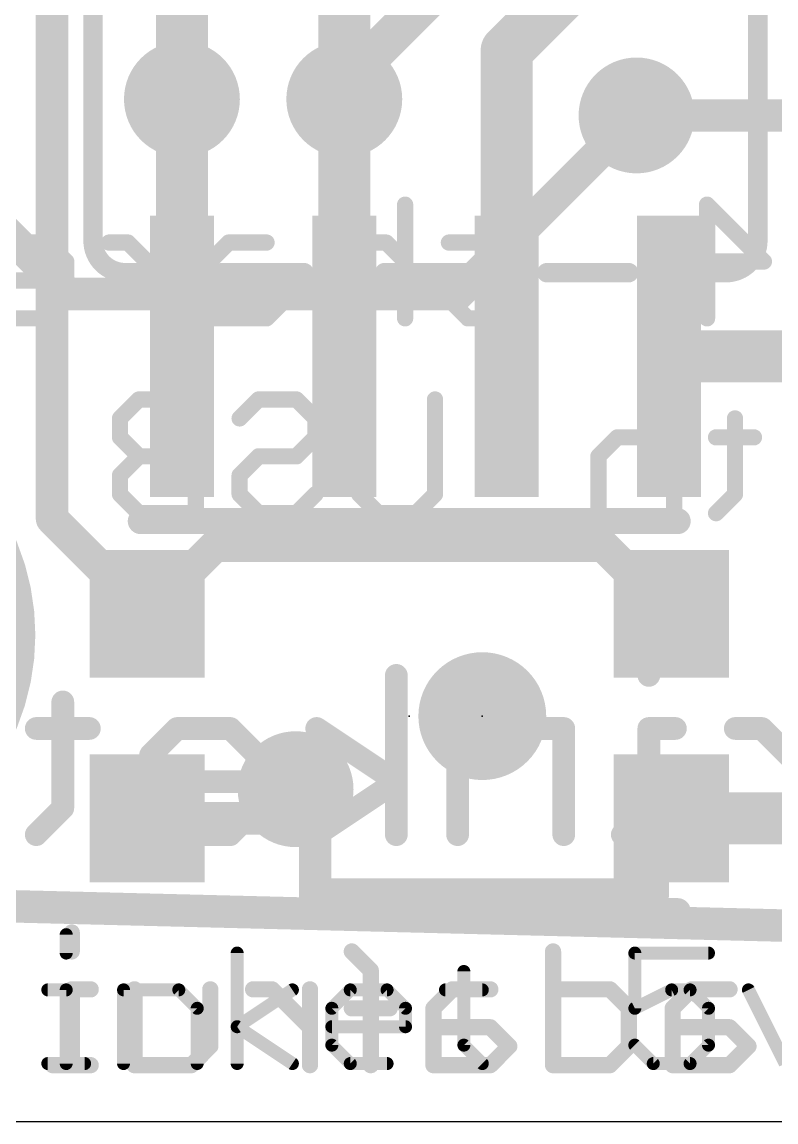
# Model space of a CAD drawing. Extents: x -8 to 7.7, y -14 to 16.
# Drawn here: x -3.92 to 1.98, y -13.97 to -5.37 of the extents above; entities that cross this region are included whole.
import ezdxf

# ---------------------------------------------------------------- set-up
doc = ezdxf.new("R2010")
doc.units = 0
for name, color, linetype in [('1', 12, 'CONTINUOUS'), ('16', 132, 'CONTINUOUS'), ('18', 110, 'CONTINUOUS'), ('20', 53, 'CONTINUOUS'), ('21', 40, 'CONTINUOUS'), ('22', 6, 'CONTINUOUS'), ('23', 53, 'CONTINUOUS')]:
    doc.layers.add(name, color=color, linetype=linetype)

# ---------------------------------------------------------------- blocks, each defined once
blk = doc.blocks.new('RECT')
blk.add_solid([(-0.5, -0.5), (0.5, -0.5), (-0.5, 0.5), (0.5, 0.5)])
blk = doc.blocks.new('PIE')
at = {"const_width": 0.5}
blk.add_lwpolyline([(0, -0.25, 1), (0, 0.25, 1), (0, -0.25)], format="xyb", dxfattribs=at)
blk = doc.blocks.new('ROUNDV')
at = {"const_width": 0.5}
blk.add_lwpolyline([(0, -0.25, 1), (0, 0.25, 1), (0, -0.25)], format="xyb", dxfattribs=at)

msp = doc.modelspace()

# ---------------------------------------------------------------- linework, layer by layer
at = {"layer": '1'}
for points, const_width in [([(1.143, -3.302), (-1.397, -5.842)], 0.3048), ([(-0.127, -5.588), (1.143, -4.318)], 0.4064), ([(-3.683, -9.251), (-3.683, -5.08)], 0.254), ([(-0.127, -7.98), (-0.127, -5.588)], 0.4064), ([(-1.397, -5.842), (-1.397, -5.969)], 0.3048), ([(-2.667, -7.98), (-2.667, -5.969)], 0.4064), ([(-1.397, -7.98), (-1.397, -5.969)], 0.4064), ([(0.889, -6.096), (2.579, -6.096)], 0.254), ([(1.143, -7.98), (2.622, -7.98)], 0.4064), ([(-2.939, -9.995), (-3.683, -9.251)], 0.254), ([(-2.939, -9.995), (-2.4055, -9.4615)], 0.254), ([(-2.4055, -9.4615), (0.6275, -9.4615)], 0.254), ([(0.6275, -9.4615), (1.161, -9.995)], 0.254), ([(-1.778, -11.3665), (-1.778, -11.595)], 0.254), ([(1.161, -11.595), (2.436, -11.595)], 0.4064), ([(-2.939, -11.595), (-1.778, -11.595)], 0.254), ([(-1.778, -11.595), (-1.6255, -11.7475)], 0.254), ([(1.016, -11.74), (1.161, -11.595)], 0.254), ([(1.016, -12.192), (1.016, -11.74)], 0.254), ([(-1.6255, -11.7475), (-1.6255, -12.192)], 0.254), ([(-1.6255, -12.192), (1.016, -12.192)], 0.254)]:
    msp.add_lwpolyline(points, dxfattribs=dict(at, const_width=const_width))
for points, const_width in [([(-0.0254, -5.588, 1), (-0.2286, -5.588)], 0.2032), ([(-0.1988, -5.5162, 1), (-0.0552, -5.6598)], 0.2032), ([(-1.3208, -5.842, 1), (-1.4732, -5.842)], 0.1524), ([(-1.4509, -5.7881, 1), (-1.3431, -5.8959)], 0.1524), ([(-2.5654, -5.969, 1), (-2.7686, -5.969)], 0.2032), ([(-1.2954, -5.969, 1), (-1.4986, -5.969)], 0.2032), ([(-1.4732, -5.969, 1), (-1.3208, -5.969)], 0.1524), ([(0.889, -6.0325, 1), (0.889, -6.1595)], 0.127), ([(1.143, -7.8784, 1), (1.143, -8.0816)], 0.2032), ([(-2.7686, -7.98, 1), (-2.5654, -7.98)], 0.2032), ([(-1.4986, -7.98, 1), (-1.2954, -7.98)], 0.2032), ([(-0.2286, -7.98, 1), (-0.0254, -7.98)], 0.2032), ([(-3.6381, -9.2061, 1), (-3.7279, -9.2959)], 0.127), ([(-3.7465, -9.251, 1), (-3.6195, -9.251)], 0.127), ([(-2.4055, -9.398, 1), (-2.4055, -9.525)], 0.127), ([(-2.3606, -9.5064, 1), (-2.4504, -9.4166)], 0.127), ([(0.6724, -9.4166, 1), (0.5826, -9.5064)], 0.127), ([(0.6275, -9.525, 1), (0.6275, -9.398)], 0.127), ([(-2.9839, -9.9501, 1), (-2.8941, -10.0399)], 0.127), ([(-2.9839, -10.0399, 1), (-2.8941, -9.9501)], 0.127), ([(1.1161, -10.0399, 1), (1.2059, -9.9501)], 0.127), ([(-1.7145, -11.3665, 1), (-1.8415, -11.3665)], 0.127), ([(1.161, -11.4934, 1), (1.161, -11.6966)], 0.2032), ([(-2.939, -11.5315, 1), (-2.939, -11.6585)], 0.127), ([(-1.7331, -11.5501, 1), (-1.8229, -11.6399)], 0.127), ([(-1.778, -11.6585, 1), (-1.778, -11.5315)], 0.127), ([(1.2059, -11.6399, 1), (1.1161, -11.5501)], 0.127), ([(-1.8415, -11.595, 1), (-1.7145, -11.595)], 0.127), ([(1.0795, -11.74, 1), (0.9525, -11.74)], 0.127), ([(-1.562, -11.7475, 1), (-1.689, -11.7475)], 0.127), ([(-1.6704, -11.7924, 1), (-1.5806, -11.7026)], 0.127), ([(0.9711, -11.6951, 1), (1.0609, -11.7849)], 0.127), ([(-1.6255, -12.1285, 1), (-1.6255, -12.2555)], 0.127), ([(-1.689, -12.192, 1), (-1.562, -12.192)], 0.127), ([(0.9525, -12.192, 1), (1.0795, -12.192)], 0.127), ([(1.016, -12.2555, 1), (1.016, -12.1285)], 0.127)]:
    msp.add_lwpolyline(points, format="xyb", dxfattribs=dict(at, const_width=const_width))
at = {"layer": '16'}
for points, const_width in [([(-2.667, -5.969), (-2.667, -4.572)], 0.4064), ([(-1.397, -5.969), (-1.397, -4.826)], 0.4064), ([(0.889, -6.096), (-0.508, -7.493)], 0.254), ([(-3.556, -7.493), (-4.699, -6.35)], 0.254), ([(-0.508, -7.493), (-3.556, -7.493)], 0.254), ([(-7.62, -12.192), (7.62, -12.573)], 0.254)]:
    msp.add_lwpolyline(points, dxfattribs=dict(at, const_width=const_width))
for points, const_width in [([(-2.7686, -5.969, 1), (-2.5654, -5.969)], 0.2032), ([(-1.4986, -5.969, 1), (-1.2954, -5.969)], 0.2032), ([(0.9339, -6.1409, 1), (0.8441, -6.0511)], 0.127), ([(-3.556, -7.4295, 1), (-3.556, -7.5565)], 0.127), ([(-3.6009, -7.5379, 1), (-3.5111, -7.4481)], 0.127), ([(-0.5529, -7.4481, 1), (-0.4631, -7.5379)], 0.127), ([(-0.508, -7.5565, 1), (-0.508, -7.4295)], 0.127)]:
    msp.add_lwpolyline(points, format="xyb", dxfattribs=dict(at, const_width=const_width))
at = {"layer": '20'}
msp.add_line((2.032, -13.97), (-5.08, -13.97), dxfattribs=at)
at = {"layer": '21'}
for points, const_width in [([(-3.362, -2.576), (-3.362, -7.076)], 0.1524), ([(1.838, -7.076), (1.838, -2.586)], 0.1524), ([(-2.972, -7.326), (-3.122, -7.326)], 0.1524), ([(-1.712, -7.326), (-2.352, -7.326)], 0.1524), ([(-0.442, -7.326), (-1.082, -7.326)], 0.1524), ([(0.828, -7.326), (0.188, -7.326)], 0.1524), ([(1.448, -7.326), (1.578, -7.326)], 0.1524), ([(-2.989, -9.2696), (1.211, -9.2696)], 0.2032), ([(1.211, -12.3204), (-2.989, -12.3204)], 0.2032), ([(-3.5721, -12.5044), (-3.5721, -12.6485)], 0.1016), ([(-2.235, -13.5128), (-2.235, -12.6485)], 0.1016), ([(1.4519, -12.6485), (0.8756, -12.6485)], 0.1016), ([(0.8756, -12.6485), (0.8756, -13.0806)], 0.1016), ([(-0.4615, -12.7925), (-0.4615, -13.3687)], 0.1016), ([(-3.7162, -12.9366), (-3.5721, -12.9366)], 0.1016), ([(-3.5721, -12.9366), (-3.5721, -13.5128)], 0.1016), ([(-3.1237, -13.5128), (-3.1237, -12.9366)], 0.1016), ([(-3.1237, -12.9366), (-2.6915, -12.9366)], 0.1016), ([(-2.6915, -12.9366), (-2.5475, -13.0806)], 0.1016), ([(-2.235, -13.2247), (-1.8028, -12.9366)], 0.1016), ([(-1.4943, -13.0806), (-1.3503, -12.9366)], 0.1016), ([(-1.3503, -12.9366), (-1.0622, -12.9366)], 0.1016), ([(-1.0622, -12.9366), (-0.9181, -13.0806)], 0.1016), ([(-0.6056, -12.9366), (-0.3175, -12.9366)], 0.1016), ([(0.8756, -13.0806), (1.1638, -12.9366)], 0.1016), ([(1.1638, -12.9366), (1.3078, -12.9366)], 0.1016), ([(1.3078, -12.9366), (1.4519, -13.0806)], 0.1016), ([(1.7644, -12.9366), (2.0525, -13.5128)], 0.1016), ([(-2.5475, -13.0806), (-2.5475, -13.5128)], 0.1016), ([(-1.4943, -13.3687), (-1.4943, -13.0806)], 0.1016), ([(-0.9181, -13.0806), (-0.9181, -13.2247)], 0.1016), ([(1.4519, -13.0806), (1.4519, -13.3687)], 0.1016), ([(-1.8028, -13.5128), (-2.235, -13.2247)], 0.1016), ([(-0.9181, -13.2247), (-1.4943, -13.2247)], 0.1016), ([(-1.3503, -13.5128), (-1.4943, -13.3687)], 0.1016), ([(-0.4615, -13.3687), (-0.3175, -13.5128)], 0.1016), ([(1.0197, -13.5128), (0.8756, -13.3687)], 0.1016), ([(1.4519, -13.3687), (1.3078, -13.5128)], 0.1016), ([(-3.7162, -13.5128), (-3.4281, -13.5128)], 0.1016), ([(-1.0622, -13.5128), (-1.3503, -13.5128)], 0.1016), ([(1.3078, -13.5128), (1.0197, -13.5128)], 0.1016)]:
    msp.add_lwpolyline(points, dxfattribs=dict(at, const_width=const_width))
for points, const_width in [([(-3.362, -7.076, 0.4142), (-3.112, -7.326)], 0.1524), ([(-3.3239, -7.076, 1), (-3.4001, -7.076)], 0.0762), ([(-3.4001, -7.076, 1), (-3.3239, -7.076)], 0.0762), ([(1.588, -7.326, 0.4142), (1.838, -7.076)], 0.1524), ([(1.7999, -7.076, 1), (1.8761, -7.076)], 0.0762), ([(-3.122, -7.2879, 1), (-3.122, -7.3641)], 0.0762), ([(-3.112, -7.3641, 1), (-3.112, -7.2879)], 0.0762), ([(-2.972, -7.3641, 1), (-2.972, -7.2879)], 0.0762), ([(-2.352, -7.2879, 1), (-2.352, -7.3641)], 0.0762), ([(-1.712, -7.3641, 1), (-1.712, -7.2879)], 0.0762), ([(-1.082, -7.2879, 1), (-1.082, -7.3641)], 0.0762), ([(-0.442, -7.3641, 1), (-0.442, -7.2879)], 0.0762), ([(0.188, -7.2879, 1), (0.188, -7.3641)], 0.0762), ([(0.828, -7.3641, 1), (0.828, -7.2879)], 0.0762), ([(1.448, -7.2879, 1), (1.448, -7.3641)], 0.0762), ([(1.578, -7.3641, 1), (1.578, -7.2879)], 0.0762), ([(-5.715, -11.96, 1), (-5.715, -8.36, 1), (-5.715, -11.96)], 0.2032), ([(-2.989, -9.2188, 1), (-2.989, -9.3204)], 0.1016), ([(1.211, -9.3204, 1), (1.211, -9.2188)], 0.1016), ([(-2.989, -12.2696, 1), (-2.989, -12.3712)], 0.1016), ([(1.211, -12.3712, 1), (1.211, -12.2696)], 0.1016), ([(-3.5467, -12.5044, 1), (-3.5975, -12.5044)], 0.0508), ([(-3.5975, -12.6485, 1), (-3.5467, -12.6485)], 0.0508), ([(-2.2096, -12.6485, 1), (-2.2604, -12.6485)], 0.0508), ([(0.8756, -12.6231, 1), (0.8756, -12.6739)], 0.0508), ([(0.901, -12.6485, 1), (0.8502, -12.6485)], 0.0508), ([(1.4519, -12.6739, 1), (1.4519, -12.6231)], 0.0508), ([(-0.4361, -12.7925, 1), (-0.4869, -12.7925)], 0.0508), ([(-3.7162, -12.9112, 1), (-3.7162, -12.962)], 0.0508), ([(-3.5467, -12.9366, 1), (-3.5975, -12.9366)], 0.0508), ([(-3.5721, -12.962, 1), (-3.5721, -12.9112)], 0.0508), ([(-3.0983, -12.9366, 1), (-3.1491, -12.9366)], 0.0508), ([(-3.1237, -12.9112, 1), (-3.1237, -12.962)], 0.0508), ([(-2.6736, -12.9186, 1), (-2.7095, -12.9545)], 0.0508), ([(-2.6915, -12.962, 1), (-2.6915, -12.9112)], 0.0508), ([(-1.7887, -12.9577, 1), (-1.8169, -12.9154)], 0.0508), ([(-1.3503, -12.9112, 1), (-1.3503, -12.962)], 0.0508), ([(-1.3323, -12.9545, 1), (-1.3682, -12.9186)], 0.0508), ([(-1.0442, -12.9186, 1), (-1.0801, -12.9545)], 0.0508), ([(-1.0622, -12.962, 1), (-1.0622, -12.9112)], 0.0508), ([(-0.6056, -12.9112, 1), (-0.6056, -12.962)], 0.0508), ([(-0.3175, -12.962, 1), (-0.3175, -12.9112)], 0.0508), ([(1.1638, -12.9112, 1), (1.1638, -12.962)], 0.0508), ([(1.1751, -12.9593, 1), (1.1524, -12.9139)], 0.0508), ([(1.3258, -12.9186, 1), (1.2898, -12.9545)], 0.0508), ([(1.3078, -12.962, 1), (1.3078, -12.9112)], 0.0508), ([(1.7871, -12.9252, 1), (1.7417, -12.9479)], 0.0508), ([(-2.5221, -13.0806, 1), (-2.5729, -13.0806)], 0.0508), ([(-2.5654, -13.0986, 1), (-2.5295, -13.0627)], 0.0508), ([(-1.4689, -13.0806, 1), (-1.5197, -13.0806)], 0.0508), ([(-1.5123, -13.0627, 1), (-1.4764, -13.0986)], 0.0508), ([(-0.8927, -13.0806, 1), (-0.9435, -13.0806)], 0.0508), ([(-0.9361, -13.0986, 1), (-0.9001, -13.0627)], 0.0508), ([(0.8502, -13.0806, 1), (0.901, -13.0806)], 0.0508), ([(0.8643, -13.0579, 1), (0.887, -13.1033)], 0.0508), ([(1.4773, -13.0806, 1), (1.4265, -13.0806)], 0.0508), ([(1.4339, -13.0986, 1), (1.4698, -13.0627)], 0.0508), ([(-2.2209, -13.2036, 1), (-2.249, -13.2458)], 0.0508), ([(-2.249, -13.2036, 1), (-2.2209, -13.2458)], 0.0508), ([(-1.4943, -13.1993, 1), (-1.4943, -13.2501)], 0.0508), ([(-0.9435, -13.2247, 1), (-0.8927, -13.2247)], 0.0508), ([(-0.9181, -13.2501, 1), (-0.9181, -13.1993)], 0.0508), ([(-1.4764, -13.3508, 1), (-1.5123, -13.3867)], 0.0508), ([(-0.4436, -13.3508, 1), (-0.4795, -13.3867)], 0.0508), ([(0.8936, -13.3508, 1), (0.8577, -13.3867)], 0.0508), ([(1.4698, -13.3867, 1), (1.4339, -13.3508)], 0.0508), ([(-1.5197, -13.3687, 1), (-1.4689, -13.3687)], 0.0508), ([(-0.4869, -13.3687, 1), (-0.4361, -13.3687)], 0.0508), ([(1.4265, -13.3687, 1), (1.4773, -13.3687)], 0.0508), ([(-3.7162, -13.4874, 1), (-3.7162, -13.5382)], 0.0508), ([(-3.5975, -13.5128, 1), (-3.5467, -13.5128)], 0.0508), ([(-3.4281, -13.5382, 1), (-3.4281, -13.4874)], 0.0508), ([(-3.1491, -13.5128, 1), (-3.0983, -13.5128)], 0.0508), ([(-2.5729, -13.5128, 1), (-2.5221, -13.5128)], 0.0508), ([(-2.2604, -13.5128, 1), (-2.2096, -13.5128)], 0.0508), ([(-1.8169, -13.5339, 1), (-1.7887, -13.4917)], 0.0508), ([(-1.3503, -13.4874, 1), (-1.3503, -13.5382)], 0.0508), ([(-1.3682, -13.5308, 1), (-1.3323, -13.4948)], 0.0508), ([(-1.0622, -13.5382, 1), (-1.0622, -13.4874)], 0.0508), ([(-0.3354, -13.5308, 1), (-0.2995, -13.4948)], 0.0508), ([(1.0197, -13.4874, 1), (1.0197, -13.5382)], 0.0508), ([(1.0017, -13.5308, 1), (1.0377, -13.4948)], 0.0508), ([(1.2898, -13.4948, 1), (1.3258, -13.5308)], 0.0508), ([(1.3078, -13.5382, 1), (1.3078, -13.4874)], 0.0508)]:
    msp.add_lwpolyline(points, format="xyb", dxfattribs=dict(at, const_width=const_width))
at = {"layer": '22'}
for points, const_width in [([(-0.9211, -6.7937), (-0.9211, -7.6835)], 0.127), ([(1.4406, -7.6835), (1.4406, -6.7937)], 0.127), ([(1.4406, -6.7937), (1.8855, -7.2386)], 0.127), ([(-3.72, -7.0903), (-4.0166, -7.0903)], 0.127), ([(-3.5717, -7.2386), (-3.72, -7.0903)], 0.127), ([(-3.0887, -7.0903), (-3.237, -7.0903)], 0.127), ([(-2.7921, -7.3869), (-3.0887, -7.0903)], 0.127), ([(-2.7921, -7.6835), (-2.7921, -7.0903)], 0.127), ([(-2.3014, -7.0903), (-2.4497, -7.2386)], 0.127), ([(-2.0049, -7.0903), (-2.3014, -7.0903)], 0.127), ([(-1.3659, -7.0903), (-1.5142, -7.2386)], 0.127), ([(-1.0693, -7.0903), (-1.3659, -7.0903)], 0.127), ([(-0.9211, -7.2386), (-1.0693, -7.0903)], 0.127), ([(-0.1338, -7.0903), (-0.5787, -7.0903)], 0.127), ([(0.0145, -7.2386), (-0.1338, -7.0903)], 0.127), ([(-3.5717, -7.5352), (-3.5717, -7.2386)], 0.127), ([(-2.4497, -7.2386), (-2.4497, -7.6835)], 0.127), ([(-1.5142, -7.2386), (-1.5142, -7.6835)], 0.127), ([(-0.1338, -7.3869), (0.0145, -7.2386)], 0.127), ([(1.8855, -7.2386), (1.2923, -7.2386)], 0.127), ([(-4.1649, -7.3869), (-3.5717, -7.3869)], 0.127), ([(-2.0049, -7.3869), (-2.4497, -7.3869)], 0.127), ([(-1.8566, -7.5352), (-2.0049, -7.3869)], 0.127), ([(-0.5787, -7.5352), (-0.4304, -7.3869)], 0.127), ([(-0.4304, -7.3869), (-0.1338, -7.3869)], 0.127), ([(-3.72, -7.6835), (-3.5717, -7.5352)], 0.127), ([(-2.0049, -7.6835), (-1.8566, -7.5352)], 0.127), ([(-0.4304, -7.6835), (-0.5787, -7.5352)], 0.127), ([(-4.0166, -7.6835), (-3.72, -7.6835)], 0.127), ([(-2.4497, -7.6835), (-2.0049, -7.6835)], 0.127), ([(0.0145, -7.6835), (-0.4304, -7.6835)], 0.127), ([(-3.0031, -8.3177), (-3.1514, -8.466)], 0.127), ([(-2.5582, -8.3177), (-3.0031, -8.3177)], 0.127), ([(-2.5582, -9.2075), (-2.5582, -8.3177)], 0.127), ([(-2.2159, -8.466), (-2.0676, -8.3177)], 0.127), ([(-2.0676, -8.3177), (-1.771, -8.3177)], 0.127), ([(-1.771, -8.3177), (-1.6227, -8.466)], 0.127), ([(-1.2803, -9.0592), (-1.2803, -8.3177)], 0.127), ([(-0.6872, -8.3177), (-0.6872, -9.0592)], 0.127), ([(1.1839, -8.3177), (1.1839, -9.2075)], 0.127), ([(-3.1514, -8.466), (-3.1514, -8.6143)], 0.127), ([(-1.6227, -8.466), (-1.6227, -8.6143)], 0.127), ([(1.6593, -8.466), (1.6593, -9.0592)], 0.127), ([(-3.1514, -8.6143), (-3.0031, -8.7626)], 0.127), ([(-1.6227, -8.6143), (-1.771, -8.7626)], 0.127), ([(0.739, -8.6143), (0.5907, -8.7626)], 0.127), ([(1.0356, -8.6143), (0.739, -8.6143)], 0.127), ([(1.1839, -8.7626), (1.0356, -8.6143)], 0.127), ([(1.8075, -8.6143), (1.511, -8.6143)], 0.127), ([(-3.0031, -8.7626), (-3.1514, -8.9109)], 0.127), ([(-2.5582, -8.7626), (-3.0031, -8.7626)], 0.127), ([(-2.0676, -8.7626), (-2.2159, -8.9109)], 0.127), ([(-1.771, -8.7626), (-2.0676, -8.7626)], 0.127), ([(0.5907, -8.7626), (0.5907, -9.2075)], 0.127), ([(-3.1514, -8.9109), (-3.1514, -9.0592)], 0.127), ([(-2.2159, -8.9109), (-2.2159, -9.0592)], 0.127), ([(-3.1514, -9.0592), (-3.0031, -9.2075)], 0.127), ([(-2.2159, -9.0592), (-2.0676, -9.2075)], 0.127), ([(-1.771, -9.2075), (-1.6227, -9.0592)], 0.127), ([(-1.1321, -9.2075), (-1.2803, -9.0592)], 0.127), ([(-0.6872, -9.0592), (-0.8355, -9.2075)], 0.127), ([(1.6593, -9.0592), (1.511, -9.2075)], 0.127), ([(-3.0031, -9.2075), (-2.5582, -9.2075)], 0.127), ([(-2.0676, -9.2075), (-1.771, -9.2075)], 0.127), ([(-0.8355, -9.2075), (-1.1321, -9.2075)], 0.127), ([(0.9853, -10.2688), (0.9853, -10.4764)], 0.1778), ([(-0.9899, -11.7221), (-0.9899, -10.4764)], 0.1778), ([(-3.5987, -10.684), (-3.5987, -11.5145)], 0.1778), ([(-3.3911, -10.8917), (-3.8063, -10.8917)], 0.1778), ([(-2.7042, -10.8917), (-2.9118, -11.0993)], 0.1778), ([(-2.289, -10.8917), (-2.7042, -10.8917)], 0.1778), ([(-2.0814, -11.0993), (-2.289, -10.8917)], 0.1778), ([(-0.9899, -11.3069), (-1.6128, -10.8917)], 0.1778), ([(-0.303, -10.8917), (-0.5107, -11.0993)], 0.1778), ([(0.3198, -10.8917), (-0.303, -10.8917)], 0.1778), ([(0.3198, -11.7221), (0.3198, -10.8917)], 0.1778), ([(1.1929, -10.8917), (0.9853, -10.8917)], 0.1778), ([(0.9853, -10.8917), (0.9853, -11.7221)], 0.1778), ([(1.8692, -10.8917), (1.6615, -10.8917)], 0.1778), ([(2.2844, -11.3069), (1.8692, -10.8917)], 0.1778), ([(-2.9118, -11.0993), (-2.9118, -11.3069)], 0.1778), ([(-2.0814, -11.5145), (-2.0814, -11.0993)], 0.1778), ([(-0.5107, -11.0993), (-0.5107, -11.7221)], 0.1778), ([(-2.9118, -11.3069), (-2.0814, -11.3069)], 0.1778), ([(-1.6128, -11.7221), (-0.9899, -11.3069)], 0.1778), ([(-3.5987, -11.5145), (-3.8063, -11.7221)], 0.1778), ([(-2.289, -11.7221), (-2.0814, -11.5145)], 0.1778), ([(-2.7042, -11.7221), (-2.289, -11.7221)], 0.1778), ([(1.1929, -11.7221), (0.7777, -11.7221)], 0.1778), ([(-3.5289, -12.4874), (-3.5289, -12.6357)], 0.127), ([(-1.1901, -12.784), (-1.3384, -12.6357)], 0.127), ([(0.2361, -12.6357), (0.2361, -13.5255)], 0.127), ([(-1.1901, -13.5255), (-1.1901, -12.784)], 0.127), ([(-3.3806, -12.9323), (-3.5289, -12.9323)], 0.127), ([(-3.5289, -12.9323), (-3.5289, -13.5255)], 0.127), ([(-3.0382, -13.5255), (-3.0382, -12.9323)], 0.127), ([(-2.4451, -12.9323), (-2.4451, -13.3772)], 0.127), ([(-1.962, -12.9323), (-2.1103, -12.9323)], 0.127), ([(-1.6655, -13.2289), (-1.962, -12.9323)], 0.127), ([(-1.6655, -13.5255), (-1.6655, -12.9323)], 0.127), ([(-0.5511, -12.9323), (-0.6994, -13.0806)], 0.127), ([(-0.2545, -12.9323), (-0.5511, -12.9323)], 0.127), ([(0.681, -12.9323), (0.2361, -12.9323)], 0.127), ([(0.8293, -13.0806), (0.681, -12.9323)], 0.127), ([(1.3199, -12.9323), (1.1716, -13.0806)], 0.127), ([(1.6165, -12.9323), (1.3199, -12.9323)], 0.127), ([(-1.0418, -13.0806), (-1.3384, -13.0806)], 0.127), ([(-0.6994, -13.0806), (-0.6994, -13.5255)], 0.127), ([(0.8293, -13.3772), (0.8293, -13.0806)], 0.127), ([(1.1716, -13.0806), (1.1716, -13.5255)], 0.127), ([(-0.2545, -13.2289), (-0.6994, -13.2289)], 0.127), ([(-0.1063, -13.3772), (-0.2545, -13.2289)], 0.127), ([(1.6165, -13.2289), (1.1716, -13.2289)], 0.127), ([(1.7648, -13.3772), (1.6165, -13.2289)], 0.127), ([(-2.4451, -13.3772), (-2.5933, -13.5255)], 0.127), ([(-0.2545, -13.5255), (-0.1063, -13.3772)], 0.127), ([(0.681, -13.5255), (0.8293, -13.3772)], 0.127), ([(1.6165, -13.5255), (1.7648, -13.3772)], 0.127), ([(-3.3806, -13.5255), (-3.6772, -13.5255)], 0.127), ([(-2.5933, -13.5255), (-3.0382, -13.5255)], 0.127), ([(-0.6994, -13.5255), (-0.2545, -13.5255)], 0.127), ([(0.2361, -13.5255), (0.681, -13.5255)], 0.127), ([(1.1716, -13.5255), (1.6165, -13.5255)], 0.127)]:
    msp.add_lwpolyline(points, dxfattribs=dict(at, const_width=const_width))
for points, const_width in [([(-0.8893, -6.7937, 1), (-0.9528, -6.7937)], 0.0635), ([(1.4724, -6.7937, 1), (1.4089, -6.7937)], 0.0635), ([(1.4631, -6.7713, 1), (1.4182, -6.8162)], 0.0635), ([(-3.6975, -7.0679, 1), (-3.7424, -7.1128)], 0.0635), ([(-3.72, -7.1221, 1), (-3.72, -7.0586)], 0.0635), ([(-3.237, -7.0586, 1), (-3.237, -7.1221)], 0.0635), ([(-3.0662, -7.0679, 1), (-3.1111, -7.1128)], 0.0635), ([(-3.0887, -7.1221, 1), (-3.0887, -7.0586)], 0.0635), ([(-2.7603, -7.0903, 1), (-2.8238, -7.0903)], 0.0635), ([(-2.3014, -7.0586, 1), (-2.3014, -7.1221)], 0.0635), ([(-2.279, -7.1128, 1), (-2.3239, -7.0679)], 0.0635), ([(-2.0049, -7.1221, 1), (-2.0049, -7.0586)], 0.0635), ([(-1.3659, -7.0586, 1), (-1.3659, -7.1221)], 0.0635), ([(-1.3435, -7.1128, 1), (-1.3884, -7.0679)], 0.0635), ([(-1.0469, -7.0679, 1), (-1.0918, -7.1128)], 0.0635), ([(-1.0693, -7.1221, 1), (-1.0693, -7.0586)], 0.0635), ([(-0.5787, -7.0586, 1), (-0.5787, -7.1221)], 0.0635), ([(-0.1114, -7.0679, 1), (-0.1563, -7.1128)], 0.0635), ([(-0.1338, -7.1221, 1), (-0.1338, -7.0586)], 0.0635), ([(-3.5399, -7.2386, 1), (-3.6034, -7.2386)], 0.0635), ([(-3.5941, -7.2611, 1), (-3.5492, -7.2162)], 0.0635), ([(-2.418, -7.2386, 1), (-2.4815, -7.2386)], 0.0635), ([(-2.4722, -7.2162, 1), (-2.4273, -7.2611)], 0.0635), ([(-1.4825, -7.2386, 1), (-1.546, -7.2386)], 0.0635), ([(-1.5367, -7.2162, 1), (-1.4918, -7.2611)], 0.0635), ([(-0.9435, -7.2611, 1), (-0.8986, -7.2162)], 0.0635), ([(0.0369, -7.2611, 1), (-0.008, -7.2162)], 0.0635), ([(-0.008, -7.2611, 1), (0.0369, -7.2162)], 0.0635), ([(1.2923, -7.2069, 1), (1.2923, -7.2704)], 0.0635), ([(1.8631, -7.2611, 1), (1.908, -7.2162)], 0.0635), ([(1.8855, -7.2704, 1), (1.8855, -7.2069)], 0.0635), ([(-3.5717, -7.4187, 1), (-3.5717, -7.3552)], 0.0635), ([(-2.8145, -7.4094, 1), (-2.7696, -7.3645)], 0.0635), ([(-2.4497, -7.3552, 1), (-2.4497, -7.4187)], 0.0635), ([(-1.9824, -7.3645, 1), (-2.0273, -7.4094)], 0.0635), ([(-2.0049, -7.4187, 1), (-2.0049, -7.3552)], 0.0635), ([(-0.4304, -7.3552, 1), (-0.4304, -7.4187)], 0.0635), ([(-0.408, -7.4094, 1), (-0.4529, -7.3645)], 0.0635), ([(-0.1563, -7.3645, 1), (-0.1114, -7.4094)], 0.0635), ([(-0.1338, -7.4187, 1), (-0.1338, -7.3552)], 0.0635), ([(-3.5492, -7.5577, 1), (-3.5941, -7.5128)], 0.0635), ([(-1.8341, -7.5577, 1), (-1.879, -7.5128)], 0.0635), ([(-1.879, -7.5577, 1), (-1.8341, -7.5128)], 0.0635), ([(-0.5563, -7.5128, 1), (-0.6012, -7.5577)], 0.0635), ([(-0.6012, -7.5128, 1), (-0.5563, -7.5577)], 0.0635), ([(-3.6034, -7.5352, 1), (-3.5399, -7.5352)], 0.0635), ([(-3.7424, -7.661, 1), (-3.6975, -7.706)], 0.0635), ([(-3.72, -7.7153, 1), (-3.72, -7.6518)], 0.0635), ([(-2.8238, -7.6835, 1), (-2.7603, -7.6835)], 0.0635), ([(-2.4497, -7.6518, 1), (-2.4497, -7.7153)], 0.0635), ([(-2.4815, -7.6835, 1), (-2.418, -7.6835)], 0.0635), ([(-2.0273, -7.661, 1), (-1.9824, -7.706)], 0.0635), ([(-2.0049, -7.7153, 1), (-2.0049, -7.6518)], 0.0635), ([(-1.546, -7.6835, 1), (-1.4825, -7.6835)], 0.0635), ([(-0.9528, -7.6835, 1), (-0.8893, -7.6835)], 0.0635), ([(-0.4304, -7.6518, 1), (-0.4304, -7.7153)], 0.0635), ([(-0.4529, -7.706, 1), (-0.408, -7.661)], 0.0635), ([(0.0145, -7.7153, 1), (0.0145, -7.6518)], 0.0635), ([(1.4089, -7.6835, 1), (1.4724, -7.6835)], 0.0635), ([(-3.0031, -8.286, 1), (-3.0031, -8.3495)], 0.0635), ([(-2.9806, -8.3402, 1), (-3.0255, -8.2953)], 0.0635), ([(-2.5265, -8.3177, 1), (-2.59, -8.3177)], 0.0635), ([(-2.5582, -8.3495, 1), (-2.5582, -8.286)], 0.0635), ([(-2.0676, -8.286, 1), (-2.0676, -8.3495)], 0.0635), ([(-2.0451, -8.3402, 1), (-2.09, -8.2953)], 0.0635), ([(-1.7485, -8.2953, 1), (-1.7934, -8.3402)], 0.0635), ([(-1.771, -8.3495, 1), (-1.771, -8.286)], 0.0635), ([(-1.2486, -8.3177, 1), (-1.3121, -8.3177)], 0.0635), ([(-0.6554, -8.3177, 1), (-0.7189, -8.3177)], 0.0635), ([(1.2156, -8.3177, 1), (1.1521, -8.3177)], 0.0635), ([(-3.1196, -8.466, 1), (-3.1831, -8.466)], 0.0635), ([(-3.1738, -8.4436, 1), (-3.1289, -8.4885)], 0.0635), ([(-2.2383, -8.4436, 1), (-2.1934, -8.4885)], 0.0635), ([(-1.5909, -8.466, 1), (-1.6544, -8.466)], 0.0635), ([(-1.6451, -8.4885, 1), (-1.6002, -8.4436)], 0.0635), ([(1.691, -8.466, 1), (1.6275, -8.466)], 0.0635), ([(-3.1289, -8.5919, 1), (-3.1738, -8.6368)], 0.0635), ([(-3.1831, -8.6143, 1), (-3.1196, -8.6143)], 0.0635), ([(-1.6544, -8.6143, 1), (-1.5909, -8.6143)], 0.0635), ([(-1.6002, -8.6368, 1), (-1.6451, -8.5919)], 0.0635), ([(0.739, -8.5826, 1), (0.739, -8.6461)], 0.0635), ([(0.7614, -8.6368, 1), (0.7165, -8.5919)], 0.0635), ([(1.058, -8.5919, 1), (1.0131, -8.6368)], 0.0635), ([(1.0356, -8.6461, 1), (1.0356, -8.5826)], 0.0635), ([(1.511, -8.5826, 1), (1.511, -8.6461)], 0.0635), ([(1.8075, -8.6461, 1), (1.8075, -8.5826)], 0.0635), ([(-3.0031, -8.7309, 1), (-3.0031, -8.7944)], 0.0635), ([(-3.0255, -8.7851, 1), (-2.9806, -8.7402)], 0.0635), ([(-2.9806, -8.7851, 1), (-3.0255, -8.7402)], 0.0635), ([(-2.5582, -8.7944, 1), (-2.5582, -8.7309)], 0.0635), ([(-2.0676, -8.7309, 1), (-2.0676, -8.7944)], 0.0635), ([(-2.0451, -8.7851, 1), (-2.09, -8.7402)], 0.0635), ([(-1.7934, -8.7402, 1), (-1.7485, -8.7851)], 0.0635), ([(-1.771, -8.7944, 1), (-1.771, -8.7309)], 0.0635), ([(0.6224, -8.7626, 1), (0.5589, -8.7626)], 0.0635), ([(0.5682, -8.7402, 1), (0.6131, -8.7851)], 0.0635), ([(1.1614, -8.7851, 1), (1.2063, -8.7402)], 0.0635), ([(-3.1196, -8.9109, 1), (-3.1831, -8.9109)], 0.0635), ([(-3.1738, -8.8885, 1), (-3.1289, -8.9334)], 0.0635), ([(-2.1841, -8.9109, 1), (-2.2476, -8.9109)], 0.0635), ([(-2.2383, -8.8885, 1), (-2.1934, -8.9334)], 0.0635), ([(-3.1289, -9.0368, 1), (-3.1738, -9.0817)], 0.0635), ([(-3.1831, -9.0592, 1), (-3.1196, -9.0592)], 0.0635), ([(-2.1934, -9.0368, 1), (-2.2383, -9.0817)], 0.0635), ([(-2.2476, -9.0592, 1), (-2.1841, -9.0592)], 0.0635), ([(-1.6002, -9.0817, 1), (-1.6451, -9.0368)], 0.0635), ([(-1.2579, -9.0368, 1), (-1.3028, -9.0817)], 0.0635), ([(-1.3121, -9.0592, 1), (-1.2486, -9.0592)], 0.0635), ([(-0.7189, -9.0592, 1), (-0.6554, -9.0592)], 0.0635), ([(-0.6647, -9.0817, 1), (-0.7096, -9.0368)], 0.0635), ([(1.6275, -9.0592, 1), (1.691, -9.0592)], 0.0635), ([(1.6817, -9.0817, 1), (1.6368, -9.0368)], 0.0635), ([(-3.0031, -9.1757, 1), (-3.0031, -9.2393)], 0.0635), ([(-3.0255, -9.23, 1), (-2.9806, -9.185)], 0.0635), ([(-2.59, -9.2075, 1), (-2.5265, -9.2075)], 0.0635), ([(-2.5582, -9.2393, 1), (-2.5582, -9.1757)], 0.0635), ([(-2.0676, -9.1757, 1), (-2.0676, -9.2393)], 0.0635), ([(-2.09, -9.23, 1), (-2.0451, -9.185)], 0.0635), ([(-1.7934, -9.185, 1), (-1.7485, -9.23)], 0.0635), ([(-1.771, -9.2393, 1), (-1.771, -9.1757)], 0.0635), ([(-1.1321, -9.1757, 1), (-1.1321, -9.2393)], 0.0635), ([(-1.1545, -9.23, 1), (-1.1096, -9.185)], 0.0635), ([(-0.8579, -9.185, 1), (-0.813, -9.23)], 0.0635), ([(-0.8355, -9.2393, 1), (-0.8355, -9.1757)], 0.0635), ([(0.5589, -9.2075, 1), (0.6224, -9.2075)], 0.0635), ([(1.1521, -9.2075, 1), (1.2156, -9.2075)], 0.0635), ([(1.4885, -9.185, 1), (1.5334, -9.23)], 0.0635), ([(1.0298, -10.2688, 1), (0.9409, -10.2688)], 0.0889), ([(-0.9455, -10.4764, 1), (-1.0344, -10.4764)], 0.0889), ([(0.9409, -10.4764, 1), (1.0298, -10.4764)], 0.0889), ([(-3.5543, -10.684, 1), (-3.6432, -10.684)], 0.0889), ([(-3.8063, -10.8472, 1), (-3.8063, -10.9361)], 0.0889), ([(-3.3911, -10.9361, 1), (-3.3911, -10.8472)], 0.0889), ([(-2.7042, -10.8472, 1), (-2.7042, -10.9361)], 0.0889), ([(-2.6728, -10.9231, 1), (-2.7356, -10.8602)], 0.0889), ([(-2.2576, -10.8602, 1), (-2.3204, -10.9231)], 0.0889), ([(-2.289, -10.9361, 1), (-2.289, -10.8472)], 0.0889), ([(-1.5881, -10.8547, 1), (-1.6374, -10.9286)], 0.0889), ([(-0.303, -10.8472, 1), (-0.303, -10.9361)], 0.0889), ([(-0.2716, -10.9231, 1), (-0.3345, -10.8602)], 0.0889), ([(0.3642, -10.8917, 1), (0.2753, -10.8917)], 0.0889), ([(0.3198, -10.9361, 1), (0.3198, -10.8472)], 0.0889), ([(0.9853, -10.8472, 1), (0.9853, -10.9361)], 0.0889), ([(1.0298, -10.8917, 1), (0.9409, -10.8917)], 0.0889), ([(1.1929, -10.9361, 1), (1.1929, -10.8472)], 0.0889), ([(1.6615, -10.8472, 1), (1.6615, -10.9361)], 0.0889), ([(1.9006, -10.8602, 1), (1.8377, -10.9231)], 0.0889), ([(1.8692, -10.9361, 1), (1.8692, -10.8472)], 0.0889), ([(-2.8674, -11.0993, 1), (-2.9563, -11.0993)], 0.0889), ([(-2.0369, -11.0993, 1), (-2.1258, -11.0993)], 0.0889), ([(-0.4662, -11.0993, 1), (-0.5551, -11.0993)], 0.0889), ([(-2.9432, -11.0678, 1), (-2.8804, -11.1307)], 0.0889), ([(-2.1128, -11.1307, 1), (-2.0499, -11.0678)], 0.0889), ([(-0.5421, -11.0678, 1), (-0.4792, -11.1307)], 0.0889), ([(-2.9563, -11.3069, 1), (-2.8674, -11.3069)], 0.0889), ([(-2.9118, -11.2624, 1), (-2.9118, -11.3513)], 0.0889), ([(-2.0814, -11.3513, 1), (-2.0814, -11.2624)], 0.0889), ([(-0.9653, -11.3439, 1), (-1.0146, -11.2699)], 0.0889), ([(-1.0146, -11.3439, 1), (-0.9653, -11.2699)], 0.0889), ([(-3.5673, -11.5459, 1), (-3.6301, -11.4831)], 0.0889), ([(-2.0499, -11.5459, 1), (-2.1128, -11.4831)], 0.0889), ([(-3.6432, -11.5145, 1), (-3.5543, -11.5145)], 0.0889), ([(-2.1258, -11.5145, 1), (-2.0369, -11.5145)], 0.0889), ([(-3.8377, -11.6907, 1), (-3.7749, -11.7535)], 0.0889), ([(-2.7042, -11.6777, 1), (-2.7042, -11.7666)], 0.0889), ([(-2.3204, -11.6907, 1), (-2.2576, -11.7535)], 0.0889), ([(-2.289, -11.7666, 1), (-2.289, -11.6777)], 0.0889), ([(-1.6374, -11.6851, 1), (-1.5881, -11.7591)], 0.0889), ([(-1.0344, -11.7221, 1), (-0.9455, -11.7221)], 0.0889), ([(-0.5551, -11.7221, 1), (-0.4662, -11.7221)], 0.0889), ([(0.2753, -11.7221, 1), (0.3642, -11.7221)], 0.0889), ([(0.7777, -11.6777, 1), (0.7777, -11.7666)], 0.0889), ([(0.9409, -11.7221, 1), (1.0298, -11.7221)], 0.0889), ([(1.1929, -11.7666, 1), (1.1929, -11.6777)], 0.0889), ([(-3.4971, -12.4874, 1), (-3.5606, -12.4874)], 0.0635), ([(-3.5606, -12.6357, 1), (-3.4971, -12.6357)], 0.0635), ([(-1.3159, -12.6133, 1), (-1.3608, -12.6582)], 0.0635), ([(0.2678, -12.6357, 1), (0.2043, -12.6357)], 0.0635), ([(-1.1583, -12.784, 1), (-1.2218, -12.784)], 0.0635), ([(-1.2125, -12.8065, 1), (-1.1676, -12.7616)], 0.0635), ([(-3.4971, -12.9323, 1), (-3.5606, -12.9323)], 0.0635), ([(-3.5289, -12.9006, 1), (-3.5289, -12.9641)], 0.0635), ([(-3.3806, -12.9641, 1), (-3.3806, -12.9006)], 0.0635), ([(-3.0065, -12.9323, 1), (-3.07, -12.9323)], 0.0635), ([(-2.4133, -12.9323, 1), (-2.4768, -12.9323)], 0.0635), ([(-2.1103, -12.9006, 1), (-2.1103, -12.9641)], 0.0635), ([(-1.9396, -12.9099, 1), (-1.9845, -12.9548)], 0.0635), ([(-1.962, -12.9641, 1), (-1.962, -12.9006)], 0.0635), ([(-1.6337, -12.9323, 1), (-1.6972, -12.9323)], 0.0635), ([(-0.5511, -12.9006, 1), (-0.5511, -12.9641)], 0.0635), ([(-0.5287, -12.9548, 1), (-0.5736, -12.9099)], 0.0635), ([(-0.2545, -12.9641, 1), (-0.2545, -12.9006)], 0.0635), ([(0.2361, -12.9006, 1), (0.2361, -12.9641)], 0.0635), ([(0.7034, -12.9099, 1), (0.6585, -12.9548)], 0.0635), ([(0.681, -12.9641, 1), (0.681, -12.9006)], 0.0635), ([(1.3199, -12.9006, 1), (1.3199, -12.9641)], 0.0635), ([(1.3424, -12.9548, 1), (1.2974, -12.9099)], 0.0635), ([(1.6165, -12.9641, 1), (1.6165, -12.9006)], 0.0635), ([(-1.3384, -13.0489, 1), (-1.3384, -13.1124)], 0.0635), ([(-1.0418, -13.1124, 1), (-1.0418, -13.0489)], 0.0635), ([(-0.6677, -13.0806, 1), (-0.7312, -13.0806)], 0.0635), ([(-0.7219, -13.0582, 1), (-0.677, -13.1031)], 0.0635), ([(0.861, -13.0806, 1), (0.7975, -13.0806)], 0.0635), ([(0.8068, -13.1031, 1), (0.8517, -13.0582)], 0.0635), ([(1.2034, -13.0806, 1), (1.1399, -13.0806)], 0.0635), ([(1.1492, -13.0582, 1), (1.1941, -13.1031)], 0.0635), ([(-0.6994, -13.1972, 1), (-0.6994, -13.2607)], 0.0635), ([(-0.2321, -13.2065, 1), (-0.277, -13.2514)], 0.0635), ([(-0.2545, -13.2607, 1), (-0.2545, -13.1972)], 0.0635), ([(1.1716, -13.1972, 1), (1.1716, -13.2607)], 0.0635), ([(1.6389, -13.2065, 1), (1.594, -13.2514)], 0.0635), ([(1.6165, -13.2607, 1), (1.6165, -13.1972)], 0.0635), ([(-1.6879, -13.2514, 1), (-1.643, -13.2065)], 0.0635), ([(-2.4226, -13.3997, 1), (-2.4675, -13.3548)], 0.0635), ([(-0.1287, -13.3997, 1), (-0.0838, -13.3548)], 0.0635), ([(-0.0838, -13.3997, 1), (-0.1287, -13.3548)], 0.0635), ([(0.8517, -13.3997, 1), (0.8068, -13.3548)], 0.0635), ([(1.7423, -13.3997, 1), (1.7872, -13.3548)], 0.0635), ([(1.7872, -13.3997, 1), (1.7423, -13.3548)], 0.0635), ([(-2.4768, -13.3772, 1), (-2.4133, -13.3772)], 0.0635), ([(0.7975, -13.3772, 1), (0.861, -13.3772)], 0.0635), ([(-3.6772, -13.4938, 1), (-3.6772, -13.5573)], 0.0635), ([(-3.5606, -13.5255, 1), (-3.4971, -13.5255)], 0.0635), ([(-3.3806, -13.5573, 1), (-3.3806, -13.4938)], 0.0635), ([(-3.0382, -13.4938, 1), (-3.0382, -13.5573)], 0.0635), ([(-3.07, -13.5255, 1), (-3.0065, -13.5255)], 0.0635), ([(-2.6158, -13.503, 1), (-2.5709, -13.548)], 0.0635), ([(-2.5933, -13.5573, 1), (-2.5933, -13.4938)], 0.0635), ([(-1.6972, -13.5255, 1), (-1.6337, -13.5255)], 0.0635), ([(-1.2218, -13.5255, 1), (-1.1583, -13.5255)], 0.0635), ([(-0.6994, -13.4938, 1), (-0.6994, -13.5573)], 0.0635), ([(-0.7312, -13.5255, 1), (-0.6677, -13.5255)], 0.0635), ([(-0.277, -13.503, 1), (-0.2321, -13.548)], 0.0635), ([(-0.2545, -13.5573, 1), (-0.2545, -13.4938)], 0.0635), ([(0.2043, -13.5255, 1), (0.2678, -13.5255)], 0.0635), ([(0.2361, -13.4938, 1), (0.2361, -13.5573)], 0.0635), ([(0.6585, -13.503, 1), (0.7034, -13.548)], 0.0635), ([(0.681, -13.5573, 1), (0.681, -13.4938)], 0.0635), ([(1.1716, -13.4938, 1), (1.1716, -13.5573)], 0.0635), ([(1.1399, -13.5255, 1), (1.2034, -13.5255)], 0.0635), ([(1.594, -13.503, 1), (1.6389, -13.548)], 0.0635), ([(1.6165, -13.5573, 1), (1.6165, -13.4938)], 0.0635)]:
    msp.add_lwpolyline(points, format="xyb", dxfattribs=dict(at, const_width=const_width))
at = {"layer": '23'}
for p in [(-0.889, -10.795), (-0.3175, -10.795)]:
    msp.add_point(p, dxfattribs=at)

# ---------------------------------------------------------------- block references
at = {"layer": '1', "xscale": 0.5, "yscale": 2.2, "rotation": 180}
for p in [(-2.667, -7.98), (-1.397, -7.98), (-0.127, -7.98), (1.143, -7.98)]:
    msp.add_blockref('RECT', p, dxfattribs=at)
at = {"layer": '1', "xscale": 0.9}
for p in [(-2.939, -9.995), (1.161, -9.995), (-2.939, -11.595), (1.161, -11.595)]:
    msp.add_blockref('RECT', p, dxfattribs=at)
at = {"layer": '1'}
msp.add_blockref('PIE', (-0.3175, -10.795), dxfattribs=at)
at = {"layer": '18', "xscale": 0.9064, "yscale": 0.9064}
for p in [(-2.667, -5.969), (-2.667, -5.969), (-1.397, -5.969), (-1.397, -5.969), (0.889, -6.096), (0.889, -6.096), (-1.778, -11.3665), (-1.778, -11.3665)]:
    msp.add_blockref('ROUNDV', p, dxfattribs=at)

doc.saveas('drawing.dxf')
